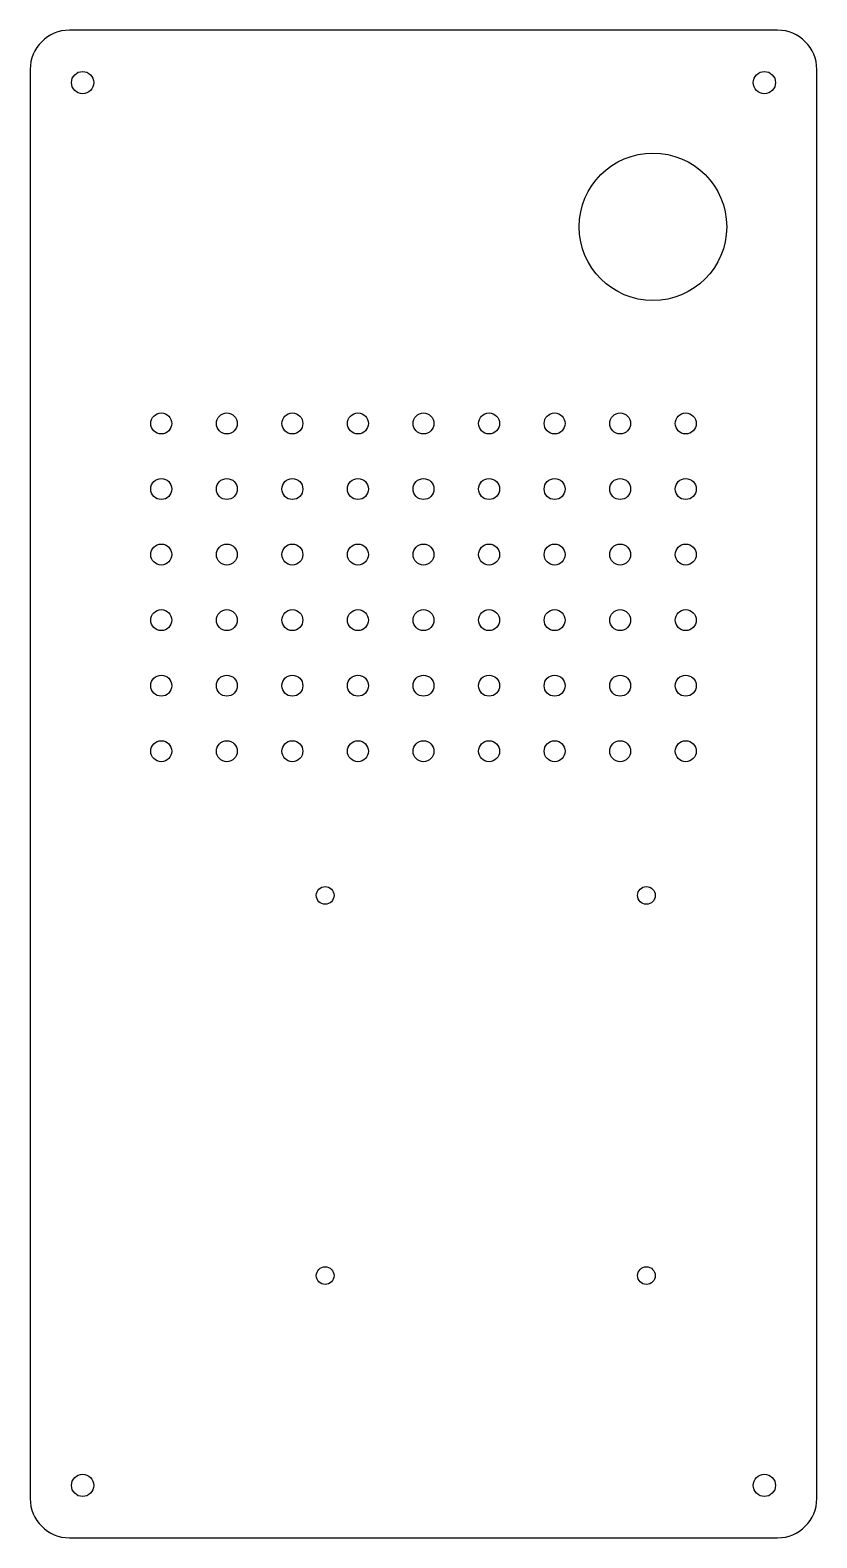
# Model space of a CAD drawing. Header units: millimetres. Extents: x -205 to -85, y -115 to 115.
import ezdxf

# ---------------------------------------------------------------- set-up
doc = ezdxf.new("R2010")
doc.units = ezdxf.units.MM

msp = doc.modelspace()

# ---------------------------------------------------------------- linework, layer by layer
for p, q in [((-91, 115), (-199, 115)), ((-205, 109), (-205, -109)), ((-85, -109), (-85, 109)), ((-199, -115), (-91, -115))]:
    msp.add_line(p, q)
for centre, radius in [((-197, 107), 1.7), ((-93, 107), 1.7), ((-110, 85), 11.25), ((-185, 55), 1.6), ((-175, 55), 1.6), ((-165, 55), 1.6), ((-155, 55), 1.6), ((-145, 55), 1.6), ((-135, 55), 1.6), ((-125, 55), 1.6), ((-115, 55), 1.6), ((-105, 55), 1.6), ((-185, 45), 1.6), ((-175, 45), 1.6), ((-165, 45), 1.6), ((-155, 45), 1.6), ((-145, 45), 1.6), ((-135, 45), 1.6), ((-125, 45), 1.6), ((-115, 45), 1.6), ((-105, 45), 1.6), ((-185, 35), 1.6), ((-175, 35), 1.6), ((-165, 35), 1.6), ((-155, 35), 1.6), ((-145, 35), 1.6), ((-135, 35), 1.6), ((-125, 35), 1.6), ((-115, 35), 1.6), ((-105, 35), 1.6), ((-185, 25), 1.6), ((-175, 25), 1.6), ((-165, 25), 1.6), ((-155, 25), 1.6), ((-145, 25), 1.6), ((-135, 25), 1.6), ((-125, 25), 1.6), ((-115, 25), 1.6), ((-105, 25), 1.6), ((-185, 15), 1.6), ((-175, 15), 1.6), ((-165, 15), 1.6), ((-155, 15), 1.6), ((-145, 15), 1.6), ((-135, 15), 1.6), ((-125, 15), 1.6), ((-115, 15), 1.6), ((-105, 15), 1.6), ((-185, 5), 1.6), ((-175, 5), 1.6), ((-165, 5), 1.6), ((-155, 5), 1.6), ((-145, 5), 1.6), ((-135, 5), 1.6), ((-125, 5), 1.6), ((-115, 5), 1.6), ((-105, 5), 1.6), ((-160, -17), 1.35), ((-111, -17), 1.35), ((-160, -75), 1.35), ((-111, -75), 1.35), ((-197, -107), 1.7), ((-93, -107), 1.7)]:
    msp.add_circle(centre, radius)
for centre, start, end in [((-199, 109), 90, 180), ((-91, 109), 0, 90), ((-199, -109), 180, 270), ((-91, -109), 270, 360)]:
    msp.add_arc(centre, 6, start, end)

doc.saveas('drawing.dxf')
